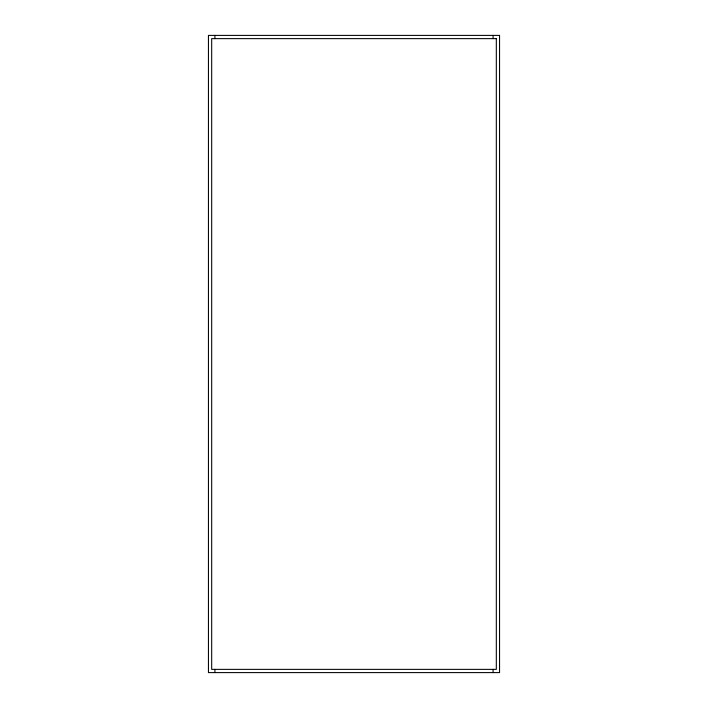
<?xml version="1.0" encoding="UTF-8"?>
<svg xmlns="http://www.w3.org/2000/svg" width="708" height="708" viewBox="0 0 708 708"><rect width="100%" height="100%" fill="white"/><g stroke="black" fill="none" stroke-linecap="round" stroke-linejoin="round"><path stroke-width="1.06" d="M493.087 35.4L493.087 38.63M493.087 669.37L493.087 672.6M214.913 35.4L214.913 38.63M214.913 669.37L214.913 672.6M499.556 35.4L208.444 35.4L208.444 672.6L499.556 672.6L499.556 35.4M496.317 38.63L211.683 38.63L211.683 669.37L496.317 669.37L496.317 38.63"/></g></svg>
